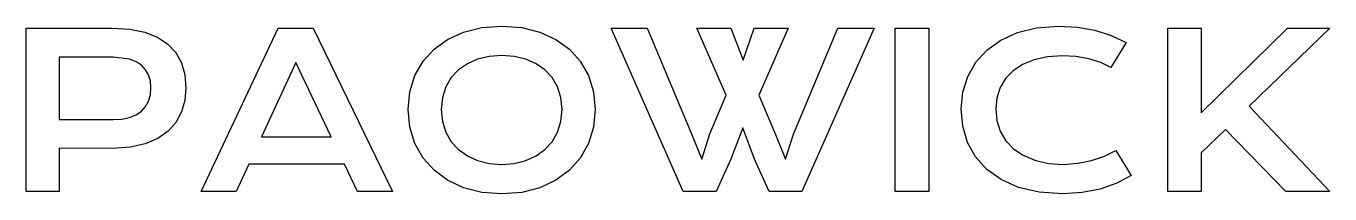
# Model space of a CAD drawing. Extents: x 0 to 161, y 0 to 21.
import ezdxf

# ---------------------------------------------------------------- set-up
doc = ezdxf.new("R2010")
doc.units = 0

msp = doc.modelspace()

# ---------------------------------------------------------------- linework, layer by layer
at = {"layer": 'Layer 1'}
for p, q in [((56.479575, 20.805763), (58.9504, 20.9931)), ((58.9504, 20.9931), (61.411475, 20.805763)), ((124.97, 20.770187), (127.641, 20.9672)), ((127.641, 20.9672), (130.005125, 20.841262)), ((0.24598, 20.7218), (10.8913, 20.7218)), ((0.24598, 0.529226), (0.24598, 20.7218)), ((0.24598, 20.7218), (0.24598, 20.7218)), ((10.8913, 20.7218), (13.061725, 20.595813)), ((13.061725, 20.595813), (14.9221, 20.2179)), ((14.9221, 20.2179), (16.48205, 19.601025)), ((16.48205, 19.601025), (17.7513, 18.7581)), ((21.8596, 0.529226), (31.3422, 20.7218)), ((31.3422, 20.7218), (35.683, 20.7218)), ((31.3422, 20.7218), (31.3422, 20.7218)), ((35.683, 20.7218), (45.4498, 0.529226)), ((50.5917, 18.125), (52.264713, 19.339425)), ((52.264713, 19.339425), (54.2348, 20.2438)), ((54.2348, 20.2438), (56.479575, 20.805763)), ((61.411475, 20.805763), (63.6528, 20.2438)), ((63.6528, 20.2438), (65.629488, 19.339425)), ((65.629488, 19.339425), (67.2962, 18.125)), ((72.4378, 20.7218), (76.9079, 20.7218)), ((81.3521, 0.529226), (72.4378, 20.7218)), ((72.4378, 20.7218), (72.4378, 20.7218)), ((76.9079, 20.7218), (82.3856, 7.68641)), ((86.6618, 12.4406), (83.0314, 20.7218)), ((83.0314, 20.7218), (87.2431, 20.7218)), ((87.2431, 20.7218), (88.729, 16.7814)), ((88.729, 16.7814), (90.1111, 20.7218)), ((90.1111, 20.7218), (94.3228, 20.7218)), ((94.3228, 20.7218), (90.6924, 12.4406)), ((94.943, 7.63473), (100.447, 20.7218)), ((104.916, 20.7218), (96.0024, 0.529226)), ((100.447, 20.7218), (104.916, 20.7218)), ((107.526, 20.7218), (111.647, 20.7218)), ((107.526, 0.529226), (107.526, 20.7218)), ((107.526, 20.7218), (107.526, 20.7218)), ((111.647, 20.7218), (111.647, 0.529226)), ((120.5355, 19.242538), (122.59, 20.1792)), ((122.59, 20.1792), (124.97, 20.770187)), ((130.005125, 20.841262), (132.163, 20.4634)), ((132.163, 20.4634), (134.15575, 19.840062)), ((134.15575, 19.840062), (136, 18.9519)), ((141.167, 20.7218), (145.263, 20.7218)), ((141.167, 0.529226), (141.167, 20.7218)), ((141.167, 20.7218), (141.167, 20.7218)), ((145.263, 20.7218), (145.263, 10.2702)), ((145.263, 10.2702), (155.921, 20.7218)), ((161.166, 20.7218), (151.218, 11.0841)), ((155.921, 20.7218), (161.166, 20.7218)), ((17.7513, 18.7581), (18.72995, 17.708375)), ((18.72995, 17.708375), (19.4179, 16.4455)), ((49.24805, 16.632875), (50.5917, 18.125)), ((67.2962, 18.125), (68.649313, 16.632875)), ((117.461125, 16.513375), (118.817, 18.0088)), ((118.817, 18.0088), (120.5355, 19.242538)), ((136, 18.9519), (134.114, 15.8513)), ((10.9947, 17.1561), (4.34133, 17.1561)), ((4.34133, 17.1561), (4.34133, 9.43049)), ((13.02945, 16.904175), (10.9947, 17.1561)), ((13.8288, 16.589269), (13.02945, 16.904175)), ((14.4828, 16.1484), (13.8288, 16.589269)), ((14.997153, 15.600953), (14.4828, 16.1484)), ((19.4179, 16.4455), (19.83455, 14.988925)), ((33.5515, 16.4714), (29.301, 7.29882)), ((37.9179, 7.29882), (33.5515, 16.4714)), ((48.2404, 14.8694), (49.24805, 16.632875)), ((54.709625, 16.3422), (53.6148, 15.58)), ((55.9789, 16.8977), (54.709625, 16.3422)), ((57.406525, 17.236863), (55.9789, 16.8977)), ((58.9504, 17.3499), (57.406525, 17.236863)), ((60.4909, 17.236863), (58.9504, 17.3499)), ((61.9087, 16.8977), (60.4909, 17.236863)), ((63.184525, 16.3422), (61.9087, 16.8977)), ((64.273, 15.58), (63.184525, 16.3422)), ((68.649313, 16.632875), (69.6602, 14.8694)), ((116.466, 14.7661), (117.461125, 16.513375)), ((123.238875, 16.255012), (122.06, 15.4766)), ((124.657, 16.8331), (123.238875, 16.255012)), ((126.301, 17.201338), (124.657, 16.8331)), ((128.158, 17.3241), (126.301, 17.201338)), ((129.799, 17.2207), (128.158, 17.3241)), ((131.414, 16.9236), (129.799, 17.2207)), ((132.886, 16.4714), (131.414, 16.9236)), ((134.114, 15.8513), (132.886, 16.4714)), ((15.364525, 14.9534), (14.997153, 15.600953)), ((15.584934, 14.205722), (15.364525, 14.9534)), ((19.83455, 14.988925), (19.9734, 13.3579)), ((47.610537, 12.873438), (48.2404, 14.8694)), ((52.726562, 14.630413), (52.0514, 13.4871)), ((53.6148, 15.58), (52.726562, 14.630413)), ((65.161175, 14.630413), (64.273, 15.58)), ((65.8362, 13.4871), (65.161175, 14.630413)), ((69.6602, 14.8694), (70.290063, 12.873438)), ((115.85575, 12.8314), (116.466, 14.7661)), ((121.136, 14.523825), (120.458, 13.3966)), ((122.06, 15.4766), (121.136, 14.523825)), ((15.584138, 12.505225), (15.6584, 13.3579)), ((15.6584, 13.3579), (15.584934, 14.205722)), ((19.9734, 13.3579), (19.837775, 11.804362)), ((52.0514, 13.4871), (51.634963, 12.166125)), ((66.262587, 12.166125), (65.8362, 13.4871)), ((120.458, 13.3966), (120.05125, 12.133825)), ((14.999562, 11.058312), (15.3613, 11.7301)), ((15.3613, 11.7301), (15.584138, 12.505225)), ((19.837775, 11.804362), (19.4308, 10.3736)), ((47.4006, 10.6836), (47.610537, 12.873438)), ((51.634963, 12.166125), (51.4961, 10.6836)), ((66.4048, 10.6836), (66.262587, 12.166125)), ((70.290063, 12.873438), (70.5, 10.6836)), ((84.6465, 7.68641), (86.6618, 12.4406)), ((90.6924, 12.4406), (92.7467, 7.58306)), ((115.652, 10.7482), (115.85575, 12.8314)), ((120.05125, 12.133825), (119.916, 10.7482)), ((12.0831, 9.498314), (13.023, 9.70179)), ((13.023, 9.70179), (13.82715, 10.040921)), ((13.82715, 10.040921), (14.4828, 10.4898)), ((14.4828, 10.4898), (14.999562, 11.058312)), ((19.4308, 10.3736), (18.7429, 9.094585)), ((47.610537, 8.477692), (47.4006, 10.6836)), ((47.4006, 10.6836), (47.4006, 10.6836)), ((51.4961, 10.6836), (51.634963, 9.197931)), ((51.4961, 10.6836), (51.4961, 10.6836)), ((66.262587, 9.197931), (66.4048, 10.6836)), ((70.5, 10.6836), (70.290063, 8.477692)), ((115.849125, 8.610107), (115.652, 10.7482)), ((115.652, 10.7482), (115.652, 10.7482)), ((119.916, 10.7482), (120.057875, 9.310974)), ((151.218, 11.0841), (161.166, 0.529226)), ((4.34133, 9.43049), (10.9947, 9.43049)), ((10.9947, 9.43049), (12.0831, 9.498314)), ((10.9947, 9.43049), (10.9947, 9.43049)), ((18.7429, 9.094585), (17.7643, 7.99647)), ((48.2404, 6.45909), (47.610537, 8.477692)), ((51.634963, 9.197931), (52.0514, 7.86728)), ((65.8362, 7.86728), (66.262587, 9.197931)), ((70.290063, 8.477692), (69.6602, 6.45909)), ((88.6901, 8.4228), (87.2301, 4.53414)), ((90.15, 4.53414), (88.6901, 8.4228)), ((116.44, 6.61411), (115.849125, 8.610107)), ((120.057875, 9.310974), (120.484, 7.99647)), ((148.273, 8.22901), (145.263, 5.3222)), ((155.714, 0.529226), (148.273, 8.22901)), ((16.504675, 7.108268), (14.9479, 6.43326)), ((17.7643, 7.99647), (16.504675, 7.108268)), ((29.301, 7.29882), (37.9179, 7.29882)), ((37.9179, 7.29882), (37.9179, 7.29882)), ((49.24805, 4.679484), (48.2404, 6.45909)), ((52.0514, 7.86728), (52.726562, 6.704551)), ((52.726562, 6.704551), (53.6148, 5.7227)), ((64.273, 5.7227), (65.161175, 6.704551)), ((65.161175, 6.704551), (65.8362, 7.86728)), ((69.6602, 6.45909), (68.649313, 4.679484)), ((82.3856, 7.68641), (83.6516, 4.53414)), ((83.6516, 4.53414), (84.6465, 7.68641)), ((92.7467, 7.58306), (93.987, 4.53414)), ((93.987, 4.53414), (94.943, 7.63473)), ((117.435, 4.824817), (116.44, 6.61411)), ((120.484, 7.99647), (121.1785, 6.827283)), ((121.1785, 6.827283), (122.125, 5.82605)), ((10.9171, 5.87772), (4.34133, 5.89066)), ((4.34133, 5.89066), (4.34133, 0.529226)), ((13.087525, 6.016605), (10.9171, 5.87772)), ((14.9479, 6.43326), (13.087525, 6.016605)), ((53.6148, 5.7227), (54.709625, 4.94433)), ((54.709625, 4.94433), (55.9789, 4.36621)), ((61.9087, 4.36621), (63.184525, 4.94433)), ((63.184525, 4.94433), (64.273, 5.7227)), ((122.125, 5.82605), (123.32625, 5.01861)), ((123.32625, 5.01861), (124.76, 4.40494)), ((131.749, 4.37912), (133.338, 4.92173)), ((133.338, 4.92173), (134.76, 5.61935)), ((134.76, 5.61935), (136.646, 2.51876)), ((145.263, 5.3222), (145.263, 0.529226)), ((27.7378, 3.92695), (26.1746, 0.529226)), ((39.5329, 3.92695), (27.7378, 3.92695)), ((41.1479, 0.529226), (39.5329, 3.92695)), ((50.5917, 3.16471), (49.24805, 4.679484)), ((55.9789, 4.36621), (57.406525, 4.007691)), ((57.406525, 4.007691), (58.9504, 3.88819)), ((58.9504, 3.88819), (60.4909, 4.007691)), ((60.4909, 4.007691), (61.9087, 4.36621)), ((68.649313, 4.679484), (67.2962, 3.16471)), ((87.2301, 4.53414), (85.4087, 0.529226)), ((91.9458, 0.529226), (90.15, 4.53414)), ((118.817, 3.281), (117.435, 4.824817)), ((120.587125, 2.021377), (118.817, 3.281)), ((124.76, 4.40494), (126.423375, 4.027065)), ((126.423375, 4.027065), (128.287, 3.9011)), ((128.287, 3.9011), (130.057, 4.03029)), ((130.057, 4.03029), (131.749, 4.37912)), ((52.264713, 1.934184), (50.5917, 3.16471)), ((54.2348, 1.00722), (52.264713, 1.934184)), ((65.629488, 1.934184), (63.6528, 1.00722)), ((67.2962, 3.16471), (65.629488, 1.934184)), ((122.745, 1.05892), (120.587125, 2.021377)), ((136.646, 2.51876), (134.863, 1.572448)), ((4.34133, 0.529226), (0.24598, 0.529226)), ((26.1746, 0.529226), (21.8596, 0.529226)), ((45.4498, 0.529226), (41.1479, 0.529226)), ((56.479575, 0.435567), (54.2348, 1.00722)), ((58.9504, 0.245011), (56.479575, 0.435567)), ((61.411475, 0.435567), (58.9504, 0.245011)), ((63.6528, 1.00722), (61.411475, 0.435567)), ((85.4087, 0.529226), (81.3521, 0.529226)), ((96.0024, 0.529226), (91.9458, 0.529226)), ((111.647, 0.529226), (107.526, 0.529226)), ((125.286625, 0.458169), (122.745, 1.05892)), ((128.21, 0.257923), (125.286625, 0.458169)), ((130.5835, 0.406493), (128.21, 0.257923)), ((132.822, 0.852202), (130.5835, 0.406493)), ((134.863, 1.572448), (132.822, 0.852202)), ((145.263, 0.529226), (141.167, 0.529226)), ((161.166, 0.529226), (155.714, 0.529226))]:
    msp.add_line(p, q, dxfattribs=at)

doc.saveas('drawing.dxf')
